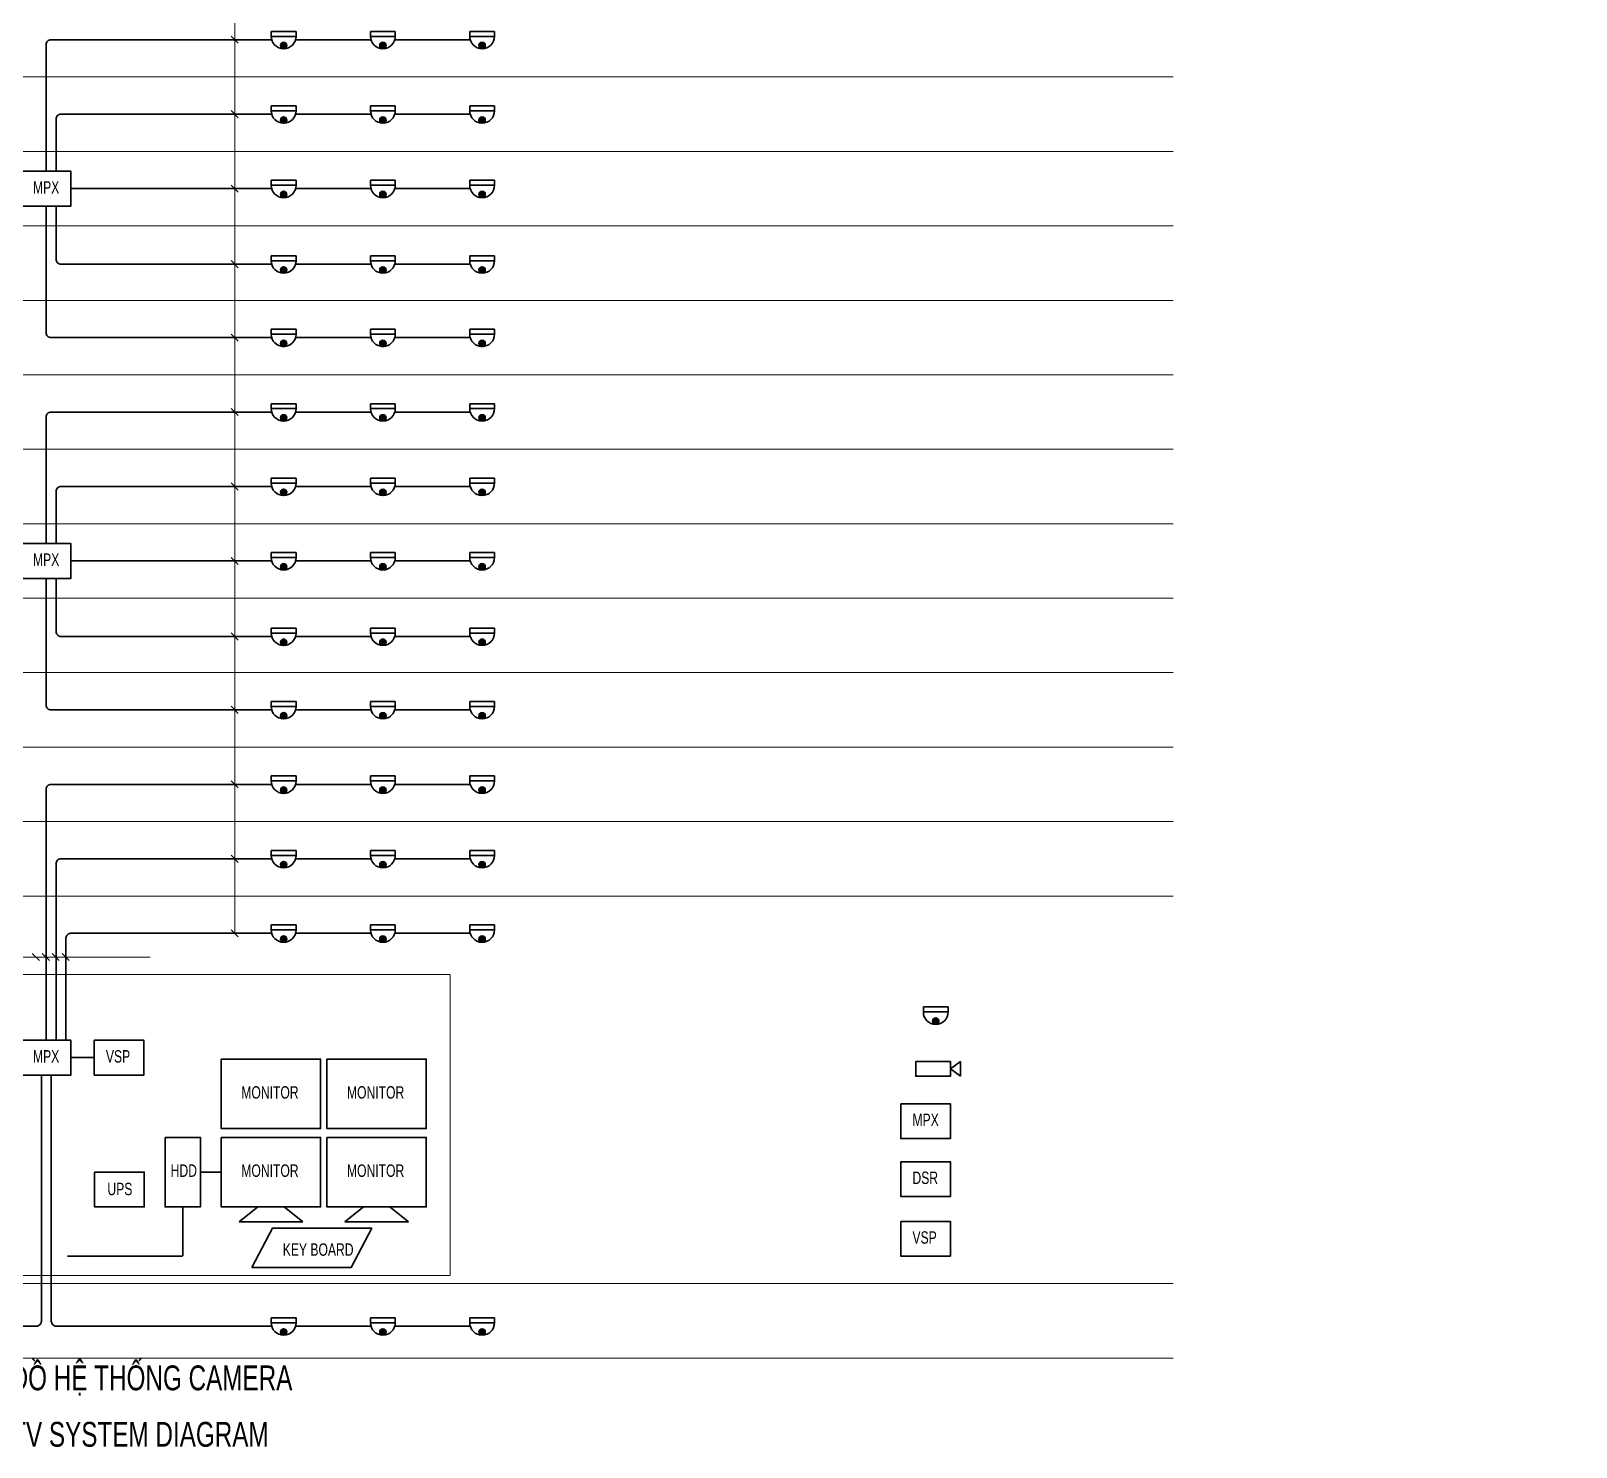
# Model space of a CAD drawing. Extents: x -5343388 to 7033982, y -486386 to 188356.
# Drawn here: x 839300 to 870432, y -279622 to -251093 of the extents above; entities that cross this region are included whole.
import ezdxf

# ---------------------------------------------------------------- set-up
doc = ezdxf.new("R2010")
doc.units = 0
doc.header["$MEASUREMENT"] = 0
doc.linetypes.add('DASHEDX2', pattern=[1.5, 1, -0.5])
for name, color, linetype, lineweight in [('5. Tivi Equipment', 2, 'Continuous', 35), ('5. Tivi Text', 7, 'Continuous', 25), ('7. Cam Equipment', 2, 'Continuous', 35), ('7. Cam Equipment Hatch', 1, 'Continuous', 15), ('7. Cam Wire', 3, 'Continuous', 35), ('99. Line', 9, 'DASHEDX2', 13), ('999. Text', 7, 'Continuous', 25)]:
    doc.layers.add(name, color=color, linetype=linetype, lineweight=lineweight)
doc.styles.add('M&E text 2', font='', dxfattribs={"width": 0.7, "height": 5})
doc.styles.add('M&E text 3', font='', dxfattribs={"width": 0.7, "height": 2.5})
doc.styles.get('M&E text 2').set_extended_font_data('.VnArialH')
doc.styles.get('M&E text 3').set_extended_font_data('.VnArialH')

msp = doc.modelspace()

# ---------------------------------------------------------------- hatches: boundary and pattern name
at = {"layer": '7. Cam Equipment Hatch'}
for points in [[(844455.21774, -251388.15935, 1), (844327.09825, -251388.15935, 1)], [(846455.21774, -251388.15935, 1), (846327.09825, -251388.15935, 1)], [(848455.21774, -251388.15935, 1), (848327.09825, -251388.15935, 1)], [(844455.21774, -252888.15935, 1), (844327.09825, -252888.15935, 1)], [(846455.21774, -252888.15935, 1), (846327.09825, -252888.15935, 1)], [(848455.21774, -252888.15935, 1), (848327.09825, -252888.15935, 1)], [(844455.21774, -254388.15935, 1), (844327.09825, -254388.15935, 1)], [(846455.21774, -254388.15935, 1), (846327.09825, -254388.15935, 1)], [(848455.21774, -254388.15935, 1), (848327.09825, -254388.15935, 1)], [(844455.21774, -255908.68371, 1), (844327.09825, -255908.68371, 1)], [(846455.21774, -255908.68371, 1), (846327.09825, -255908.68371, 1)], [(848455.21774, -255908.68371, 1), (848327.09825, -255908.68371, 1)], [(844455.21774, -257388.15935, 1), (844327.09825, -257388.15935, 1)], [(846455.21774, -257388.15935, 1), (846327.09825, -257388.15935, 1)], [(848455.21774, -257388.15935, 1), (848327.09825, -257388.15935, 1)], [(844455.21774, -258888.15935, 1), (844327.09825, -258888.15935, 1)], [(846455.21774, -258888.15935, 1), (846327.09825, -258888.15935, 1)], [(848455.21774, -258888.15935, 1), (848327.09825, -258888.15935, 1)], [(844455.21774, -260388.15935, 1), (844327.09825, -260388.15935, 1)], [(846455.21774, -260388.15935, 1), (846327.09825, -260388.15935, 1)], [(848455.21774, -260388.15935, 1), (848327.09825, -260388.15935, 1)], [(844455.21774, -261888.15935, 1), (844327.09825, -261888.15935, 1)], [(846455.21774, -261888.15935, 1), (846327.09825, -261888.15935, 1)], [(848455.21774, -261888.15935, 1), (848327.09825, -261888.15935, 1)], [(844455.21774, -263408.68371, 1), (844327.09825, -263408.68371, 1)], [(846455.21774, -263408.68371, 1), (846327.09825, -263408.68371, 1)], [(848455.21774, -263408.68371, 1), (848327.09825, -263408.68371, 1)], [(844455.21774, -264888.15935, 1), (844327.09825, -264888.15935, 1)], [(846455.21774, -264888.15935, 1), (846327.09825, -264888.15935, 1)], [(848455.21774, -264888.15935, 1), (848327.09825, -264888.15935, 1)], [(844455.21774, -266388.15935, 1), (844327.09825, -266388.15935, 1)], [(846455.21774, -266388.15935, 1), (846327.09825, -266388.15935, 1)], [(848455.21774, -266388.15935, 1), (848327.09825, -266388.15935, 1)], [(844455.21774, -267888.15935, 1), (844327.09825, -267888.15935, 1)], [(846455.21774, -267888.15935, 1), (846327.09825, -267888.15935, 1)], [(848455.21774, -267888.15935, 1), (848327.09825, -267888.15935, 1)], [(844455.21774, -269388.15935, 1), (844327.09825, -269388.15935, 1)], [(846455.21774, -269388.15935, 1), (846327.09825, -269388.15935, 1)], [(848455.21774, -269388.15935, 1), (848327.09825, -269388.15935, 1)], [(857594.22287, -271041.27547, 1), (857466.10338, -271041.27547, 1)], [(844455.21774, -277303.21969, 1), (844327.09825, -277303.21969, 1)], [(846455.21774, -277303.21969, 1), (846327.09825, -277303.21969, 1)], [(848455.21774, -277303.21969, 1), (848327.09825, -277303.21969, 1)]]:
    msp.add_hatch(color=256, dxfattribs=at).paths.add_polyline_path(points)

# ---------------------------------------------------------------- linework, layer by layer
at = {"layer": '5. Tivi Equipment'}
for points in [[(844141.15799, -251202.21909), (844141.15799, -251102.21909)], [(846141.15799, -251202.21909), (846141.15799, -251102.21909)], [(848141.15799, -251202.21909), (848141.15799, -251102.21909)], [(844141.15799, -252702.21909), (844141.15799, -252602.21909)], [(846141.15799, -252702.21909), (846141.15799, -252602.21909)], [(848141.15799, -252702.21909), (848141.15799, -252602.21909)], [(844141.15799, -254202.21909), (844141.15799, -254102.21909)], [(846141.15799, -254202.21909), (846141.15799, -254102.21909)], [(848141.15799, -254202.21909), (848141.15799, -254102.21909)], [(844141.15799, -255722.74345), (844141.15799, -255622.74345)], [(846141.15799, -255722.74345), (846141.15799, -255622.74345)], [(848141.15799, -255722.74345), (848141.15799, -255622.74345)], [(844141.15799, -257202.21909), (844141.15799, -257102.21909)], [(846141.15799, -257202.21909), (846141.15799, -257102.21909)], [(848141.15799, -257202.21909), (848141.15799, -257102.21909)], [(844141.15799, -258702.21909), (844141.15799, -258602.21909)], [(846141.15799, -258702.21909), (846141.15799, -258602.21909)], [(848141.15799, -258702.21909), (848141.15799, -258602.21909)], [(844141.15799, -260202.21909), (844141.15799, -260102.21909)], [(846141.15799, -260202.21909), (846141.15799, -260102.21909)], [(848141.15799, -260202.21909), (848141.15799, -260102.21909)], [(844141.15799, -261702.21909), (844141.15799, -261602.21909)], [(846141.15799, -261702.21909), (846141.15799, -261602.21909)], [(848141.15799, -261702.21909), (848141.15799, -261602.21909)], [(844141.15799, -263222.74345), (844141.15799, -263122.74345)], [(846141.15799, -263222.74345), (846141.15799, -263122.74345)], [(848141.15799, -263222.74345), (848141.15799, -263122.74345)], [(844141.15799, -264702.21909), (844141.15799, -264602.21909)], [(846141.15799, -264702.21909), (846141.15799, -264602.21909)], [(848141.15799, -264702.21909), (848141.15799, -264602.21909)], [(844141.15799, -266202.21909), (844141.15799, -266102.21909)], [(846141.15799, -266202.21909), (846141.15799, -266102.21909)], [(848141.15799, -266202.21909), (848141.15799, -266102.21909)], [(844141.15799, -267702.21909), (844141.15799, -267602.21909)], [(846141.15799, -267702.21909), (846141.15799, -267602.21909)], [(848141.15799, -267702.21909), (848141.15799, -267602.21909)], [(844141.15799, -269202.21909), (844141.15799, -269102.21909)], [(846141.15799, -269202.21909), (846141.15799, -269102.21909)], [(848141.15799, -269202.21909), (848141.15799, -269102.21909)], [(857280.16313, -270855.33522), (857280.16313, -270755.33522)], [(843495.58901, -275082.70008), (843870.29201, -274782.70008)], [(844775.58901, -275082.70008), (844400.88601, -274782.70008)], [(845624.53296, -275082.70008), (845999.23596, -274782.70008)], [(846904.53296, -275082.70008), (846529.82995, -274782.70008)], [(843495.58901, -275082.70008), (844775.58901, -275082.70008)], [(845624.53296, -275082.70008), (846904.53296, -275082.70008)], [(844141.15799, -277117.27943), (844141.15799, -277017.27943)], [(846141.15799, -277117.27943), (846141.15799, -277017.27943)], [(848141.15799, -277117.27943), (848141.15799, -277017.27943)]]:
    msp.add_lwpolyline(points, dxfattribs=at)
for points in [[(839106.4457, -253920.85568), (840106.4457, -253920.85568), (840106.4457, -254620.85568), (839106.4457, -254620.85568)], [(839106.4457, -261420.85568), (840106.4457, -261420.85568), (840106.4457, -262120.85568), (839106.4457, -262120.85568)], [(839106.4457, -271426.69998), (840106.4457, -271426.69998), (840106.4457, -272126.69998), (839106.4457, -272126.69998)], [(840575.42148, -271426.69998), (841575.42148, -271426.69998), (841575.42148, -272126.69998), (840575.42148, -272126.69998)], [(843135.58901, -271806.51886), (845135.58901, -271806.51886), (845135.58901, -273206.51886), (843135.58901, -273206.51886)], [(845264.53296, -271806.51886), (847264.53296, -271806.51886), (847264.53296, -273206.51886), (845264.53296, -273206.51886)], [(856825.68205, -272705.58744), (857825.68205, -272705.58744), (857825.68205, -273405.58744), (856825.68205, -273405.58744)], [(842003.25294, -273382.70008), (842714.52588, -273382.70008), (842714.52588, -274782.70008), (842003.25294, -274782.70008)], [(843135.58901, -273382.70008), (845135.58901, -273382.70008), (845135.58901, -274782.70008), (843135.58901, -274782.70008)], [(845264.53296, -273382.70008), (847264.53296, -273382.70008), (847264.53296, -274782.70008), (845264.53296, -274782.70008)], [(856825.68205, -273873.26232), (857825.68205, -273873.26232), (857825.68205, -274573.26232), (856825.68205, -274573.26232)], [(840582.18982, -274082.70008), (841582.18982, -274082.70008), (841582.18982, -274782.70008), (840582.18982, -274782.70008)], [(856825.68205, -275075.66581), (857825.68205, -275075.66581), (857825.68205, -275775.66581), (856825.68205, -275775.66581)], [(843753.75245, -276001.46337), (845753.75245, -276001.46337), (846165.59798, -275210.84509), (844165.59798, -275210.84509)]]:
    msp.add_lwpolyline(points, close=True, dxfattribs=at)
at = {"layer": '7. Cam Equipment'}
for points in [[(844141.15799, -251102.21909), (844641.15799, -251102.21909)], [(844141.15799, -251202.21909), (844641.15799, -251202.21909)], [(844641.15799, -251202.21909), (844641.15799, -251102.21909)], [(846141.15799, -251102.21909), (846641.15799, -251102.21909)], [(846141.15799, -251202.21909), (846641.15799, -251202.21909)], [(846641.15799, -251202.21909), (846641.15799, -251102.21909)], [(848141.15799, -251102.21909), (848641.15799, -251102.21909)], [(848141.15799, -251202.21909), (848641.15799, -251202.21909)], [(848641.15799, -251202.21909), (848641.15799, -251102.21909)], [(844141.15799, -252602.21909), (844641.15799, -252602.21909)], [(844141.15799, -252702.21909), (844641.15799, -252702.21909)], [(844641.15799, -252702.21909), (844641.15799, -252602.21909)], [(846141.15799, -252602.21909), (846641.15799, -252602.21909)], [(846141.15799, -252702.21909), (846641.15799, -252702.21909)], [(846641.15799, -252702.21909), (846641.15799, -252602.21909)], [(848141.15799, -252602.21909), (848641.15799, -252602.21909)], [(848141.15799, -252702.21909), (848641.15799, -252702.21909)], [(848641.15799, -252702.21909), (848641.15799, -252602.21909)], [(844141.15799, -254102.21909), (844641.15799, -254102.21909)], [(844141.15799, -254202.21909), (844641.15799, -254202.21909)], [(844641.15799, -254202.21909), (844641.15799, -254102.21909)], [(846141.15799, -254102.21909), (846641.15799, -254102.21909)], [(846141.15799, -254202.21909), (846641.15799, -254202.21909)], [(846641.15799, -254202.21909), (846641.15799, -254102.21909)], [(848141.15799, -254102.21909), (848641.15799, -254102.21909)], [(848141.15799, -254202.21909), (848641.15799, -254202.21909)], [(848641.15799, -254202.21909), (848641.15799, -254102.21909)], [(844141.15799, -255622.74345), (844641.15799, -255622.74345)], [(844141.15799, -255722.74345), (844641.15799, -255722.74345)], [(844641.15799, -255722.74345), (844641.15799, -255622.74345)], [(846141.15799, -255622.74345), (846641.15799, -255622.74345)], [(846141.15799, -255722.74345), (846641.15799, -255722.74345)], [(846641.15799, -255722.74345), (846641.15799, -255622.74345)], [(848141.15799, -255622.74345), (848641.15799, -255622.74345)], [(848141.15799, -255722.74345), (848641.15799, -255722.74345)], [(848641.15799, -255722.74345), (848641.15799, -255622.74345)], [(844141.15799, -257102.21909), (844641.15799, -257102.21909)], [(844641.15799, -257202.21909), (844641.15799, -257102.21909)], [(846141.15799, -257102.21909), (846641.15799, -257102.21909)], [(846641.15799, -257202.21909), (846641.15799, -257102.21909)], [(848141.15799, -257102.21909), (848641.15799, -257102.21909)], [(848641.15799, -257202.21909), (848641.15799, -257102.21909)], [(844141.15799, -257202.21909), (844641.15799, -257202.21909)], [(846141.15799, -257202.21909), (846641.15799, -257202.21909)], [(848141.15799, -257202.21909), (848641.15799, -257202.21909)], [(844141.15799, -258602.21909), (844641.15799, -258602.21909)], [(844141.15799, -258702.21909), (844641.15799, -258702.21909)], [(844641.15799, -258702.21909), (844641.15799, -258602.21909)], [(846141.15799, -258602.21909), (846641.15799, -258602.21909)], [(846141.15799, -258702.21909), (846641.15799, -258702.21909)], [(846641.15799, -258702.21909), (846641.15799, -258602.21909)], [(848141.15799, -258602.21909), (848641.15799, -258602.21909)], [(848141.15799, -258702.21909), (848641.15799, -258702.21909)], [(848641.15799, -258702.21909), (848641.15799, -258602.21909)], [(844141.15799, -260102.21909), (844641.15799, -260102.21909)], [(844141.15799, -260202.21909), (844641.15799, -260202.21909)], [(844641.15799, -260202.21909), (844641.15799, -260102.21909)], [(846141.15799, -260102.21909), (846641.15799, -260102.21909)], [(846141.15799, -260202.21909), (846641.15799, -260202.21909)], [(846641.15799, -260202.21909), (846641.15799, -260102.21909)], [(848141.15799, -260102.21909), (848641.15799, -260102.21909)], [(848141.15799, -260202.21909), (848641.15799, -260202.21909)], [(848641.15799, -260202.21909), (848641.15799, -260102.21909)], [(844141.15799, -261602.21909), (844641.15799, -261602.21909)], [(844141.15799, -261702.21909), (844641.15799, -261702.21909)], [(844641.15799, -261702.21909), (844641.15799, -261602.21909)], [(846141.15799, -261602.21909), (846641.15799, -261602.21909)], [(846141.15799, -261702.21909), (846641.15799, -261702.21909)], [(846641.15799, -261702.21909), (846641.15799, -261602.21909)], [(848141.15799, -261602.21909), (848641.15799, -261602.21909)], [(848141.15799, -261702.21909), (848641.15799, -261702.21909)], [(848641.15799, -261702.21909), (848641.15799, -261602.21909)], [(844141.15799, -263122.74345), (844641.15799, -263122.74345)], [(844141.15799, -263222.74345), (844641.15799, -263222.74345)], [(844641.15799, -263222.74345), (844641.15799, -263122.74345)], [(846141.15799, -263122.74345), (846641.15799, -263122.74345)], [(846141.15799, -263222.74345), (846641.15799, -263222.74345)], [(846641.15799, -263222.74345), (846641.15799, -263122.74345)], [(848141.15799, -263122.74345), (848641.15799, -263122.74345)], [(848141.15799, -263222.74345), (848641.15799, -263222.74345)], [(848641.15799, -263222.74345), (848641.15799, -263122.74345)], [(844141.15799, -264602.21909), (844641.15799, -264602.21909)], [(844641.15799, -264702.21909), (844641.15799, -264602.21909)], [(846141.15799, -264602.21909), (846641.15799, -264602.21909)], [(846641.15799, -264702.21909), (846641.15799, -264602.21909)], [(848141.15799, -264602.21909), (848641.15799, -264602.21909)], [(848641.15799, -264702.21909), (848641.15799, -264602.21909)], [(844141.15799, -264702.21909), (844641.15799, -264702.21909)], [(846141.15799, -264702.21909), (846641.15799, -264702.21909)], [(848141.15799, -264702.21909), (848641.15799, -264702.21909)], [(844141.15799, -266102.21909), (844641.15799, -266102.21909)], [(844641.15799, -266202.21909), (844641.15799, -266102.21909)], [(846141.15799, -266102.21909), (846641.15799, -266102.21909)], [(846641.15799, -266202.21909), (846641.15799, -266102.21909)], [(848141.15799, -266102.21909), (848641.15799, -266102.21909)], [(848641.15799, -266202.21909), (848641.15799, -266102.21909)], [(844141.15799, -266202.21909), (844641.15799, -266202.21909)], [(846141.15799, -266202.21909), (846641.15799, -266202.21909)], [(848141.15799, -266202.21909), (848641.15799, -266202.21909)], [(844141.15799, -267602.21909), (844641.15799, -267602.21909)], [(844141.15799, -267702.21909), (844641.15799, -267702.21909)], [(844641.15799, -267702.21909), (844641.15799, -267602.21909)], [(846141.15799, -267602.21909), (846641.15799, -267602.21909)], [(846141.15799, -267702.21909), (846641.15799, -267702.21909)], [(846641.15799, -267702.21909), (846641.15799, -267602.21909)], [(848141.15799, -267602.21909), (848641.15799, -267602.21909)], [(848141.15799, -267702.21909), (848641.15799, -267702.21909)], [(848641.15799, -267702.21909), (848641.15799, -267602.21909)], [(844141.15799, -269102.21909), (844641.15799, -269102.21909)], [(844141.15799, -269202.21909), (844641.15799, -269202.21909)], [(844641.15799, -269202.21909), (844641.15799, -269102.21909)], [(846141.15799, -269102.21909), (846641.15799, -269102.21909)], [(846141.15799, -269202.21909), (846641.15799, -269202.21909)], [(846641.15799, -269202.21909), (846641.15799, -269102.21909)], [(848141.15799, -269102.21909), (848641.15799, -269102.21909)], [(848141.15799, -269202.21909), (848641.15799, -269202.21909)], [(848641.15799, -269202.21909), (848641.15799, -269102.21909)], [(857280.16313, -270755.33522), (857780.16313, -270755.33522)], [(857780.16313, -270855.33522), (857780.16313, -270755.33522)], [(857280.16313, -270855.33522), (857780.16313, -270855.33522)], [(857125.71443, -271852.98797), (857825.71443, -271852.98797)], [(857825.71443, -271852.98797), (857825.71443, -272152.98797), (857125.71443, -272152.98797), (857125.71443, -271852.98797)], [(858025.71443, -271852.98797), (857825.71443, -272002.98797)], [(858025.71443, -272152.98797), (857825.71443, -272002.98797)], [(858025.71443, -271852.98797), (858025.71443, -272152.98797)], [(844141.15799, -277017.27943), (844641.15799, -277017.27943)], [(844641.15799, -277117.27943), (844641.15799, -277017.27943)], [(846141.15799, -277017.27943), (846641.15799, -277017.27943)], [(846641.15799, -277117.27943), (846641.15799, -277017.27943)], [(848141.15799, -277017.27943), (848641.15799, -277017.27943)], [(848641.15799, -277117.27943), (848641.15799, -277017.27943)], [(844141.15799, -277117.27943), (844641.15799, -277117.27943)], [(846141.15799, -277117.27943), (846641.15799, -277117.27943)], [(848141.15799, -277117.27943), (848641.15799, -277117.27943)]]:
    msp.add_lwpolyline(points, dxfattribs=at)
for centre in [(844391.15799, -251388.15935), (846391.15799, -251388.15935), (848391.15799, -251388.15935), (844391.15799, -252888.15935), (846391.15799, -252888.15935), (848391.15799, -252888.15935), (844391.15799, -254388.15935), (846391.15799, -254388.15935), (848391.15799, -254388.15935), (844391.15799, -255908.68371), (846391.15799, -255908.68371), (848391.15799, -255908.68371), (844391.15799, -257388.15935), (846391.15799, -257388.15935), (848391.15799, -257388.15935), (844391.15799, -258888.15935), (846391.15799, -258888.15935), (848391.15799, -258888.15935), (844391.15799, -260388.15935), (846391.15799, -260388.15935), (848391.15799, -260388.15935), (844391.15799, -261888.15935), (846391.15799, -261888.15935), (848391.15799, -261888.15935), (844391.15799, -263408.68371), (846391.15799, -263408.68371), (848391.15799, -263408.68371), (844391.15799, -264888.15935), (846391.15799, -264888.15935), (848391.15799, -264888.15935), (844391.15799, -266388.15935), (846391.15799, -266388.15935), (848391.15799, -266388.15935), (844391.15799, -267888.15935), (846391.15799, -267888.15935), (848391.15799, -267888.15935), (844391.15799, -269388.15935), (846391.15799, -269388.15935), (848391.15799, -269388.15935), (857530.16313, -271041.27547), (844391.15799, -277303.21969), (846391.15799, -277303.21969), (848391.15799, -277303.21969)]:
    msp.add_circle(centre, 64.05974, dxfattribs=at)
for centre in [(844391.15799, -251202.21909), (846391.15799, -251202.21909), (848391.15799, -251202.21909), (844391.15799, -252702.21909), (846391.15799, -252702.21909), (848391.15799, -252702.21909), (844391.15799, -254202.21909), (846391.15799, -254202.21909), (848391.15799, -254202.21909), (844391.15799, -255722.74345), (846391.15799, -255722.74345), (848391.15799, -255722.74345), (844391.15799, -257202.21909), (846391.15799, -257202.21909), (848391.15799, -257202.21909), (844391.15799, -258702.21909), (846391.15799, -258702.21909), (848391.15799, -258702.21909), (844391.15799, -260202.21909), (846391.15799, -260202.21909), (848391.15799, -260202.21909), (844391.15799, -261702.21909), (846391.15799, -261702.21909), (848391.15799, -261702.21909), (844391.15799, -263222.74345), (846391.15799, -263222.74345), (848391.15799, -263222.74345), (844391.15799, -264702.21909), (846391.15799, -264702.21909), (848391.15799, -264702.21909), (844391.15799, -266202.21909), (846391.15799, -266202.21909), (848391.15799, -266202.21909), (844391.15799, -267702.21909), (846391.15799, -267702.21909), (848391.15799, -267702.21909), (844391.15799, -269202.21909), (846391.15799, -269202.21909), (848391.15799, -269202.21909), (857530.16313, -270855.33522), (844391.15799, -277117.27943), (846391.15799, -277117.27943), (848391.15799, -277117.27943)]:
    msp.add_arc(centre, 250, 180, 0, dxfattribs=at)
at = {"layer": '7. Cam Wire'}
for points in [[(844138.59468, -251270.85568), (839706.4457, -251270.85568, 0.4142135624), (839606.4457, -251370.85568), (839606.4457, -253920.85568)], [(844138.59468, -252770.85568), (839906.4457, -252770.85568, 0.4142135624), (839806.4457, -252870.85568), (839806.4457, -253920.85568)], [(844138.59468, -257270.85568), (839706.4457, -257270.85568, -0.4142135624), (839606.4457, -257170.85568), (839606.4457, -254620.85568)], [(844138.59468, -255791.38004), (839906.4457, -255791.38004, -0.4142135624), (839806.4457, -255691.38004), (839806.4457, -254620.85568)], [(844138.59468, -258770.85568), (839706.4457, -258770.85568, 0.4142135624), (839606.4457, -258870.85568), (839606.4457, -261420.85568)], [(844138.59468, -260270.85568), (839906.4457, -260270.85568, 0.4142135624), (839806.4457, -260370.85568), (839806.4457, -261420.85568)], [(844138.59468, -264770.85568), (839706.4457, -264770.85568, -0.4142135624), (839606.4457, -264670.85568), (839606.4457, -262120.85568)], [(844138.59468, -263291.38004), (839906.4457, -263291.38004, -0.4142135624), (839806.4457, -263191.38004), (839806.4457, -262120.85568)], [(839606.4457, -271426.69998), (839606.4457, -266370.85568, -0.4142135624), (839706.4457, -266270.85568), (844138.59468, -266270.85568)], [(839806.4457, -271426.69998), (839806.4457, -267870.85568, -0.4142135624), (839906.4457, -267770.85568), (844138.59468, -267770.85568)], [(840006.4457, -271426.69998), (840006.4457, -269370.85568, -0.4142135624), (840106.4457, -269270.85568), (844138.59468, -269270.85568)], [(839511.0918, -272126.69998), (839511.0918, -277085.91602, -0.4142135624), (839411.0918, -277185.91602), (837471.7334, -277185.91602)], [(839711.0918, -272126.69998), (839711.0918, -277085.91602, 0.4142135624), (839811.0918, -277185.91602), (844138.59468, -277185.91602)]]:
    msp.add_lwpolyline(points, format="xyb", dxfattribs=at)
for points in [[(844631.55146, -251270.85568), (846150.76453, -251270.85568)], [(846631.55146, -251270.85568), (848150.76453, -251270.85568)], [(844631.55146, -252770.85568), (846150.76453, -252770.85568)], [(846631.55146, -252770.85568), (848150.76453, -252770.85568)], [(844138.59468, -254270.85568), (840106.4457, -254270.85568)], [(844631.55146, -254270.85568), (846150.76453, -254270.85568)], [(846631.55146, -254270.85568), (848150.76453, -254270.85568)], [(844631.55146, -255791.38004), (846150.76453, -255791.38004)], [(846631.55146, -255791.38004), (848150.76453, -255791.38004)], [(844631.55146, -257270.85568), (846150.76453, -257270.85568)], [(846631.55146, -257270.85568), (848150.76453, -257270.85568)], [(844631.55146, -258770.85568), (846150.76453, -258770.85568)], [(846631.55146, -258770.85568), (848150.76453, -258770.85568)], [(844631.55146, -260270.85568), (846150.76453, -260270.85568)], [(846631.55146, -260270.85568), (848150.76453, -260270.85568)], [(844138.59468, -261770.85568), (840106.4457, -261770.85568)], [(844631.55146, -261770.85568), (846150.76453, -261770.85568)], [(846631.55146, -261770.85568), (848150.76453, -261770.85568)], [(844631.55146, -263291.38004), (846150.76453, -263291.38004)], [(846631.55146, -263291.38004), (848150.76453, -263291.38004)], [(844631.55146, -264770.85568), (846150.76453, -264770.85568)], [(846631.55146, -264770.85568), (848150.76453, -264770.85568)], [(844631.55146, -266270.85568), (846150.76453, -266270.85568)], [(846631.55146, -266270.85568), (848150.76453, -266270.85568)], [(844631.55146, -267770.85568), (846150.76453, -267770.85568)], [(846631.55146, -267770.85568), (848150.76453, -267770.85568)], [(844631.55146, -269270.85568), (846150.76453, -269270.85568)], [(846631.55146, -269270.85568), (848150.76453, -269270.85568)], [(840575.42148, -271776.69998), (840106.4457, -271776.69998)], [(842714.52588, -274082.70008), (843135.58901, -274082.70008)], [(844631.55146, -277185.91602), (846150.76453, -277185.91602)], [(846631.55146, -277185.91602), (848150.76453, -277185.91602)]]:
    msp.add_lwpolyline(points, dxfattribs=at)
at = {"layer": '7. Cam Wire', "color": 1, "linetype": 'DASHEDX2'}
for points in [[(842358.88941, -274782.70008), (842358.88941, -275774.55323)], [(842358.88941, -275774.55323), (840036.46013, -275774.55323)]]:
    msp.add_lwpolyline(points, dxfattribs=at)
at = {"layer": '99. Line', "linetype": 'Continuous', "ltscale": 3}
for points in [[(843407.04564, -269270.85568), (843407.04564, -229973.54952)], [(843335.09969, -251198.90973), (843478.99159, -251342.80163)], [(843335.09969, -252698.90973), (843478.99159, -252842.80163)], [(843335.09969, -254198.90973), (843478.99159, -254342.80163)], [(843335.09969, -255719.43409), (843478.99159, -255863.32599)], [(843335.09969, -257198.90973), (843478.99159, -257342.80163)], [(843335.09969, -258698.90973), (843478.99159, -258842.80163)], [(843335.09969, -260198.90973), (843478.99159, -260342.80163)], [(843335.09969, -261698.90973), (843478.99159, -261842.80163)], [(843335.09969, -263219.43409), (843478.99159, -263363.32599)], [(843335.09969, -264698.90973), (843478.99159, -264842.80163)], [(843335.09969, -266198.90973), (843478.99159, -266342.80163)], [(843335.09969, -267698.90973), (843478.99159, -267842.80163)], [(843335.09969, -269198.90973), (843478.99159, -269342.80163)], [(838199.83051, -269750.06192), (841703.64322, -269750.06192)], [(839327.88456, -269678.11597), (839471.77646, -269822.00787)], [(839527.88456, -269678.11597), (839671.77646, -269822.00787)], [(839727.88456, -269678.11597), (839871.77646, -269822.00787)], [(839927.88456, -269678.11597), (840071.77646, -269822.00787)]]:
    msp.add_lwpolyline(points, dxfattribs=at)
at = {"layer": '99. Line', "ltscale": 3}
for points in [[(824221.49349, -252020.85568), (862310.89586, -252020.85568)], [(824221.49349, -253520.85568), (862310.89586, -253520.85568)], [(824221.49349, -255020.85568), (862310.89586, -255020.85568)], [(824221.49349, -256520.85568), (862310.89586, -256520.85568)], [(824221.49349, -258020.85568), (862310.89586, -258020.85568)], [(824221.49349, -259520.85568), (862310.89586, -259520.85568)], [(824221.49349, -261020.85568), (862310.89586, -261020.85568)], [(824221.49349, -262520.85568), (862310.89586, -262520.85568)], [(824221.49349, -264020.85568), (862310.89586, -264020.85568)], [(824221.49349, -265520.85568), (862310.89586, -265520.85568)], [(824221.49349, -267020.85568), (862310.89586, -267020.85568)], [(824221.49349, -268520.85568), (862310.89586, -268520.85568)], [(824221.49349, -276328.45773), (862310.89586, -276328.45773)], [(824221.49349, -277828.45773), (862310.89586, -277828.45773)]]:
    msp.add_lwpolyline(points, dxfattribs=at)
msp.add_lwpolyline([(829169.42783, -270100.75959), (847749.44537, -270100.75959), (847749.44537, -276165.72545), (829169.42783, -276165.72545)], close=True, dxfattribs=at)

# ---------------------------------------------------------------- texts
at = {"layer": '5. Tivi Text', "char_height": 250, "attachment_point": 1, "style": 'M&E text 3'}
for s, insert, width in [('mpx', (839341.61226, -254119.99989), 807.4687134), ('mpx', (839341.61226, -261619.99989), 807.4687134), ('mpx', (839341.61226, -271625.84418), 807.4687134), ('vsp', (840810.58805, -271625.84418), 807.4687134), ('monit{\\fArial|b0|i0|c0|p34;OR}', (843538.79619, -272351.91042), 807.4687134), ('monit{\\fArial|b0|i0|c0|p34;OR}', (845667.74014, -272351.91042), 807.4687134), ('mpx', (857060.84861, -272904.73164), 807.4687134), ('hdd', (842115.94115, -273928.09164), 807.4687134), ('monit{\\fArial|b0|i0|c0|p34;OR}', (843538.79619, -273928.09164), 807.4687134), ('monit{\\fArial|b0|i0|c0|p34;OR}', (845667.74014, -273928.09164), 807.4687134), ('dsr', (857060.84861, -274072.40652), 807.4687134), ('ups', (840841.3918, -274296.86922), 807.4687134), ('key board', (844373.85838, -275518.50407), 2967.4364964), ('vsp', (857060.84861, -275274.81002), 807.4687134)]:
    msp.add_mtext(s, dxfattribs=dict(at, insert=insert, width=width))
at = {"layer": '999. Text', "char_height": 500, "attachment_point": 1, "style": 'M&E text 2'}
for s, insert, width in [('s¬ ®å HÖ THèNG camera', (838009.86024, -277977.44354), 14262.4426381), (' cctv system diagram', (838060.18399, -279115.08763), 13261.8965159)]:
    msp.add_mtext(s, dxfattribs=dict(at, insert=insert, width=width))

doc.saveas('drawing.dxf')
